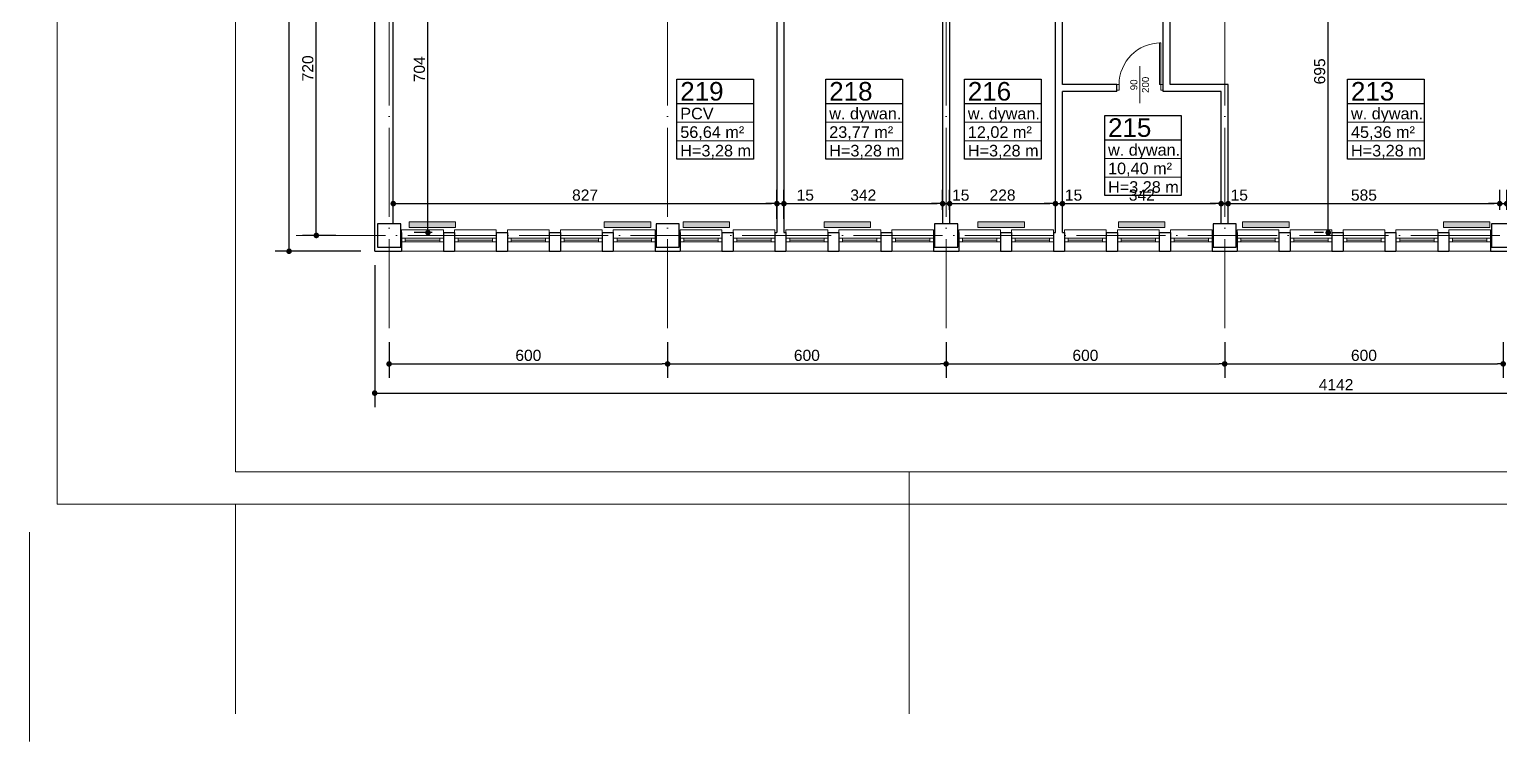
# Model space of a CAD drawing. Header units: millimetres. Extents: x 54 to 8480, y -22812 to 17434.
# Drawn here: x 858 to 4025, y -4872 to -3337 of the extents above; entities that cross this region are included whole.
import ezdxf

# ---------------------------------------------------------------- set-up
doc = ezdxf.new("R2010")
doc.units = ezdxf.units.MM
doc.linetypes.add('ACAD_ISO04W100', pattern=[30, 24, -3, 0, -3])
doc.layers.add('grzejniki', color=104, linetype='Continuous')
doc.layers.add('TABELKI PO UWAGACH', color=5, linetype='Continuous')
for name, color, linetype, lineweight in [('osie', 132, 'ACAD_ISO04W100', 0), ('PLATFORMA', 7, 'Continuous', 0), ('STOLARKA', 97, 'Continuous', 0), ('tabelki', 151, 'Continuous', 0), ('wymiary', 150, 'Continuous', 0)]:
    doc.layers.add(name, color=color, linetype=linetype, lineweight=lineweight)
doc.styles.get("Standard").update_dxf_attribs({"font": 'arial.ttf'})
doc.dimstyles.new('ISO-25', dxfattribs={"dimtxt": 24, "dimasz": 12, "dimexe": 30, "dimexo": 30, "dimgap": 6, "dimtad": 1, "dimdec": 0, "dimtxsty": 'Standard', "dimblk": 'DOT', "dimcen": 2.5, "dimadec": 0, "dimazin": 0, "dimtfac": 1, "dimtdec": 0, "dimtmove": 0, "dimatfit": 3, "dimldrblk": 'DOT', "dimfxl": 1, "dimarcsym": 0})

# ---------------------------------------------------------------- blocks, each defined once
blk = doc.blocks.new('A$C13771EA7')
at = {"color": 132, "linetype": 'ACAD_ISO04W100', "lineweight": 0, "ltscale": 8}
for p, q in [((31, -2874), (31, 166)), ((631, -2874), (631, 166)), ((1231, -2874), (1231, 166)), ((1831, -2874), (1831, 166)), ((-169, -2674), (4311, -2674))]:
    blk.add_line(p, q, dxfattribs=at)
blk = doc.blocks.new('A$C4DC22848')
at = {"layer": 'STOLARKA', "lineweight": 0}
for p, q in [((0, 0), (90, 0)), ((8, -24), (82, -24)), ((0, -40), (0, -46)), ((0, -46), (90, -46)), ((90, -46), (90, -40))]:
    blk.add_line(p, q, dxfattribs=at)
for points in [[(0, -20), (90, -20), (90, -28), (0, -28)], [(0, -28), (8, -28), (8, -20), (0, -20)], [(82, -28), (90, -28), (90, -20), (82, -20)]]:
    blk.add_lwpolyline(points, close=True, dxfattribs=at)
blk = doc.blocks.new('_Dot')
at = {"color": 0, "linetype": 'ByBlock', "lineweight": -2}
blk.add_line((-0.5, 0), (-1, 0), dxfattribs=at)
at = {"color": 0, "linetype": 'ByBlock', "lineweight": 0, "const_width": 0.5}
blk.add_lwpolyline([(-0.25, 0, 1), (0.25, 0, 1)], format="xyb", close=True, dxfattribs=at)
blk = doc.blocks.new('*D150')
at = {"layer": 'Defpoints', "color": 0, "linetype": 'Continuous', "lineweight": 0}
for p in [(1475.9, -3061.3), (1547.6, -3061.3), (1547.6, -3781.3)]:
    blk.add_point(p, dxfattribs=at)
at = {"layer": 'wymiary', "color": 0, "linetype": 'Continuous', "lineweight": -2}
for p, q in [((1517.6, -3061.3), (1445.9, -3061.3)), ((1475.9, -3769.3), (1475.9, -3073.3)), ((1517.6, -3781.3), (1445.9, -3781.3))]:
    blk.add_line(p, q, dxfattribs=at)
at = {"layer": 'wymiary', "color": 0, "linetype": 'Continuous', "lineweight": -2, "xscale": 12, "yscale": 12, "zscale": 12}
for p, rotation in [((1475.9, -3061.3), 90), ((1475.9, -3781.3), 270)]:
    blk.add_blockref('_Dot', p, dxfattribs=dict(at, rotation=rotation))
at = {"layer": 'wymiary', "color": 0, "linetype": 'Continuous', "lineweight": 0, "insert": (1457.6, -3421.3), "char_height": 24, "attachment_point": 5, "rotation": 90}
blk.add_mtext('720', dxfattribs=at)
blk = doc.blocks.new('*D132')
at = {"layer": 'Defpoints', "color": 0, "linetype": 'Continuous', "lineweight": 0}
for p in [(1632.6, -3981.3), (2232.6, -3981.3), (2232.6, -4058.1)]:
    blk.add_point(p, dxfattribs=at)
at = {"layer": 'wymiary', "color": 0, "linetype": 'Continuous', "lineweight": -2}
for p, q in [((1632.6, -4011.3), (1632.6, -4088.1)), ((2232.6, -4011.3), (2232.6, -4088.1)), ((1644.6, -4058.1), (2220.6, -4058.1))]:
    blk.add_line(p, q, dxfattribs=at)
at = {"layer": 'wymiary', "color": 0, "linetype": 'Continuous', "lineweight": -2, "xscale": 12, "yscale": 12, "zscale": 12, "rotation": 180}
blk.add_blockref('_Dot', (1632.6, -4058.1), dxfattribs=at)
at = {"layer": 'wymiary', "color": 0, "linetype": 'Continuous', "lineweight": -2, "xscale": 12, "yscale": 12, "zscale": 12}
blk.add_blockref('_Dot', (2232.6, -4058.1), dxfattribs=at)
at = {"layer": 'wymiary', "color": 0, "linetype": 'Continuous', "lineweight": 0, "insert": (1932.6, -4039.8), "char_height": 24, "attachment_point": 5}
blk.add_mtext('600', dxfattribs=at)
blk = doc.blocks.new('*D133')
at = {"layer": 'Defpoints', "color": 0, "linetype": 'Continuous', "lineweight": 0}
for p in [(2232.6, -3981.3), (2832.6, -3981.3), (2832.6, -4058.1)]:
    blk.add_point(p, dxfattribs=at)
at = {"layer": 'wymiary', "color": 0, "linetype": 'Continuous', "lineweight": -2}
for p, q in [((2232.6, -4011.3), (2232.6, -4088.1)), ((2832.6, -4011.3), (2832.6, -4088.1)), ((2244.6, -4058.1), (2820.6, -4058.1))]:
    blk.add_line(p, q, dxfattribs=at)
at = {"layer": 'wymiary', "color": 0, "linetype": 'Continuous', "lineweight": -2, "xscale": 12, "yscale": 12, "zscale": 12, "rotation": 180}
blk.add_blockref('_Dot', (2232.6, -4058.1), dxfattribs=at)
at = {"layer": 'wymiary', "color": 0, "linetype": 'Continuous', "lineweight": -2, "xscale": 12, "yscale": 12, "zscale": 12}
blk.add_blockref('_Dot', (2832.6, -4058.1), dxfattribs=at)
at = {"layer": 'wymiary', "color": 0, "linetype": 'Continuous', "lineweight": 0, "insert": (2532.6, -4039.8), "char_height": 24, "attachment_point": 5}
blk.add_mtext('600', dxfattribs=at)
blk = doc.blocks.new('*D134')
at = {"layer": 'Defpoints', "color": 0, "linetype": 'Continuous', "lineweight": 0}
for p in [(2832.6, -3981.3), (3432.6, -3981.3), (3432.6, -4058.1)]:
    blk.add_point(p, dxfattribs=at)
at = {"layer": 'wymiary', "color": 0, "linetype": 'Continuous', "lineweight": -2}
for p, q in [((2832.6, -4011.3), (2832.6, -4088.1)), ((3432.6, -4011.3), (3432.6, -4088.1)), ((2844.6, -4058.1), (3420.6, -4058.1))]:
    blk.add_line(p, q, dxfattribs=at)
at = {"layer": 'wymiary', "color": 0, "linetype": 'Continuous', "lineweight": -2, "xscale": 12, "yscale": 12, "zscale": 12, "rotation": 180}
blk.add_blockref('_Dot', (2832.6, -4058.1), dxfattribs=at)
at = {"layer": 'wymiary', "color": 0, "linetype": 'Continuous', "lineweight": -2, "xscale": 12, "yscale": 12, "zscale": 12}
blk.add_blockref('_Dot', (3432.6, -4058.1), dxfattribs=at)
at = {"layer": 'wymiary', "color": 0, "linetype": 'Continuous', "lineweight": 0, "insert": (3132.6, -4039.8), "char_height": 24, "attachment_point": 5}
blk.add_mtext('600', dxfattribs=at)
blk = doc.blocks.new('*D135')
at = {"layer": 'Defpoints', "color": 0, "linetype": 'Continuous', "lineweight": 0}
for p in [(3432.6, -3981.3), (4032.6, -3981.3), (4032.6, -4058.1)]:
    blk.add_point(p, dxfattribs=at)
at = {"layer": 'wymiary', "color": 0, "linetype": 'Continuous', "lineweight": -2}
for p, q in [((3432.6, -4011.3), (3432.6, -4088.1)), ((4032.6, -4011.3), (4032.6, -4088.1)), ((3444.6, -4058.1), (4020.6, -4058.1))]:
    blk.add_line(p, q, dxfattribs=at)
at = {"layer": 'wymiary', "color": 0, "linetype": 'Continuous', "lineweight": -2, "xscale": 12, "yscale": 12, "zscale": 12, "rotation": 180}
blk.add_blockref('_Dot', (3432.6, -4058.1), dxfattribs=at)
at = {"layer": 'wymiary', "color": 0, "linetype": 'Continuous', "lineweight": -2, "xscale": 12, "yscale": 12, "zscale": 12}
blk.add_blockref('_Dot', (4032.6, -4058.1), dxfattribs=at)
at = {"layer": 'wymiary', "color": 0, "linetype": 'Continuous', "lineweight": 0, "insert": (3732.6, -4039.8), "char_height": 24, "attachment_point": 5}
blk.add_mtext('600', dxfattribs=at)
blk = doc.blocks.new('*D139')
at = {"layer": 'Defpoints', "color": 0, "linetype": 'Continuous', "lineweight": 0}
for p in [(1601.6, -3815.3), (5743.6, -3815.3), (5743.6, -4121)]:
    blk.add_point(p, dxfattribs=at)
at = {"layer": 'wymiary', "color": 0, "linetype": 'Continuous', "lineweight": -2}
for p, q in [((1601.6, -3845.3), (1601.6, -4151)), ((5743.6, -3845.3), (5743.6, -4151)), ((1613.6, -4121), (5731.6, -4121))]:
    blk.add_line(p, q, dxfattribs=at)
at = {"layer": 'wymiary', "color": 0, "linetype": 'Continuous', "lineweight": -2, "xscale": 12, "yscale": 12, "zscale": 12, "rotation": 180}
blk.add_blockref('_Dot', (1601.6, -4121), dxfattribs=at)
at = {"layer": 'wymiary', "color": 0, "linetype": 'Continuous', "lineweight": -2, "xscale": 12, "yscale": 12, "zscale": 12}
blk.add_blockref('_Dot', (5743.6, -4121), dxfattribs=at)
at = {"layer": 'wymiary', "color": 0, "linetype": 'Continuous', "lineweight": 0, "insert": (3672.6, -4102.9), "char_height": 24, "attachment_point": 5}
blk.add_mtext('4142', dxfattribs=at)
blk = doc.blocks.new('*D142')
at = {"layer": 'Defpoints', "color": 0, "linetype": 'Continuous', "lineweight": 0}
for p in [(1417.2, -1107.3), (1601.6, -1107.3), (1601.6, -3815.3)]:
    blk.add_point(p, dxfattribs=at)
at = {"layer": 'wymiary', "color": 0, "linetype": 'Continuous', "lineweight": -2}
for p, q in [((1571.6, -1107.3), (1387.2, -1107.3)), ((1417.2, -3803.3), (1417.2, -1119.3)), ((1571.6, -3815.3), (1387.2, -3815.3))]:
    blk.add_line(p, q, dxfattribs=at)
at = {"layer": 'wymiary', "color": 0, "linetype": 'Continuous', "lineweight": -2, "xscale": 12, "yscale": 12, "zscale": 12}
for p, rotation in [((1417.2, -1107.3), 90), ((1417.2, -3815.3), 270)]:
    blk.add_blockref('_Dot', p, dxfattribs=dict(at, rotation=rotation))
at = {"layer": 'wymiary', "color": 0, "linetype": 'Continuous', "lineweight": 0, "insert": (1398.9, -2461.3), "char_height": 24, "attachment_point": 5, "rotation": 90}
blk.add_mtext('2708', dxfattribs=at)
blk = doc.blocks.new('*D289')
at = {"layer": 'Defpoints', "color": 0, "linetype": 'Continuous', "lineweight": 0}
for p in [(1716.3, -3071.3), (1755.6, -3071.3), (1755.6, -3775.3)]:
    blk.add_point(p, dxfattribs=at)
at = {"layer": 'wymiary', "color": 0, "linetype": 'Continuous', "lineweight": -2}
for p, q in [((1725.6, -3071.3), (1686.3, -3071.3)), ((1716.3, -3763.3), (1716.3, -3083.3)), ((1725.6, -3775.3), (1686.3, -3775.3))]:
    blk.add_line(p, q, dxfattribs=at)
at = {"layer": 'wymiary', "color": 0, "linetype": 'Continuous', "lineweight": -2, "xscale": 12, "yscale": 12, "zscale": 12}
for p, rotation in [((1716.3, -3071.3), 90), ((1716.3, -3775.3), 270)]:
    blk.add_blockref('_Dot', p, dxfattribs=dict(at, rotation=rotation))
at = {"layer": 'wymiary', "color": 0, "linetype": 'Continuous', "lineweight": 0, "insert": (1698, -3423.3), "char_height": 24, "attachment_point": 5, "rotation": 90}
blk.add_mtext('704', dxfattribs=at)
blk = doc.blocks.new('*D425')
at = {"layer": 'Defpoints', "color": 0, "linetype": 'Continuous', "lineweight": 0}
for p in [(2468.1, -3712.8), (1641.6, -3756.3), (2468.1, -3775.3)]:
    blk.add_point(p, dxfattribs=at)
at = {"layer": 'wymiary', "color": 0, "linetype": 'Continuous', "lineweight": -2}
for p, q in [((1641.6, -3726.3), (1641.6, -3682.8)), ((2468.1, -3745.3), (2468.1, -3682.8)), ((1653.6, -3712.8), (2456.1, -3712.8))]:
    blk.add_line(p, q, dxfattribs=at)
at = {"layer": 'wymiary', "color": 0, "linetype": 'Continuous', "lineweight": -2, "xscale": 12, "yscale": 12, "zscale": 12, "rotation": 180}
blk.add_blockref('_Dot', (1641.6, -3712.8), dxfattribs=at)
at = {"layer": 'wymiary', "color": 0, "linetype": 'Continuous', "lineweight": -2, "xscale": 12, "yscale": 12, "zscale": 12}
blk.add_blockref('_Dot', (2468.1, -3712.8), dxfattribs=at)
at = {"layer": 'wymiary', "color": 0, "linetype": 'Continuous', "lineweight": 0, "insert": (2054.8, -3694.5), "char_height": 24, "attachment_point": 5}
blk.add_mtext('827', dxfattribs=at)
blk = doc.blocks.new('*D443')
at = {"layer": 'Defpoints', "color": 0, "linetype": 'Continuous', "lineweight": 0}
for p in [(2483.1, -3712.8), (2468.1, -3775.2), (2483.1, -3775.3)]:
    blk.add_point(p, dxfattribs=at)
at = {"layer": 'wymiary', "color": 0, "linetype": 'Continuous', "lineweight": -2}
for p, q in [((2468.1, -3745.2), (2468.1, -3682.8)), ((2483.1, -3745.3), (2483.1, -3682.8)), ((2456.1, -3712.8), (2444.1, -3712.8)), ((2468.1, -3712.8), (2483.1, -3712.8)), ((2495.1, -3712.8), (2551.4, -3712.8))]:
    blk.add_line(p, q, dxfattribs=at)
at = {"layer": 'wymiary', "color": 0, "linetype": 'Continuous', "lineweight": -2, "xscale": 12, "yscale": 12, "zscale": 12}
blk.add_blockref('_Dot', (2468.1, -3712.8), dxfattribs=at)
at = {"layer": 'wymiary', "color": 0, "linetype": 'Continuous', "lineweight": -2, "xscale": 12, "yscale": 12, "zscale": 12, "rotation": 180}
blk.add_blockref('_Dot', (2483.1, -3712.8), dxfattribs=at)
at = {"layer": 'wymiary', "color": 0, "linetype": 'Continuous', "lineweight": 0, "insert": (2529.2, -3694.5), "char_height": 24, "attachment_point": 5}
blk.add_mtext('15', dxfattribs=at)
blk = doc.blocks.new('*D444')
at = {"layer": 'Defpoints', "color": 0, "linetype": 'Continuous', "lineweight": 0}
for p in [(2825.1, -3712.8), (2825.1, -3756.3), (2483.1, -3775.3)]:
    blk.add_point(p, dxfattribs=at)
at = {"layer": 'wymiary', "color": 0, "linetype": 'Continuous', "lineweight": -2}
for p, q in [((2483.1, -3745.3), (2483.1, -3682.8)), ((2825.1, -3726.3), (2825.1, -3682.8)), ((2495.1, -3712.8), (2813.1, -3712.8))]:
    blk.add_line(p, q, dxfattribs=at)
at = {"layer": 'wymiary', "color": 0, "linetype": 'Continuous', "lineweight": -2, "xscale": 12, "yscale": 12, "zscale": 12, "rotation": 180}
blk.add_blockref('_Dot', (2483.1, -3712.8), dxfattribs=at)
at = {"layer": 'wymiary', "color": 0, "linetype": 'Continuous', "lineweight": -2, "xscale": 12, "yscale": 12, "zscale": 12}
blk.add_blockref('_Dot', (2825.1, -3712.8), dxfattribs=at)
at = {"layer": 'wymiary', "color": 0, "linetype": 'Continuous', "lineweight": 0, "insert": (2654.1, -3694.5), "char_height": 24, "attachment_point": 5}
blk.add_mtext('342', dxfattribs=at)
blk = doc.blocks.new('*D445')
at = {"layer": 'Defpoints', "color": 0, "linetype": 'Continuous', "lineweight": 0}
for p in [(2840.1, -3712.8), (2825.1, -3756.3), (2840.1, -3756.3)]:
    blk.add_point(p, dxfattribs=at)
at = {"layer": 'wymiary', "color": 0, "linetype": 'Continuous', "lineweight": -2}
for p, q in [((2825.1, -3726.3), (2825.1, -3682.8)), ((2840.1, -3726.3), (2840.1, -3682.8)), ((2813.1, -3712.8), (2801.1, -3712.8)), ((2825.1, -3712.8), (2840.1, -3712.8)), ((2852.1, -3712.8), (2864.1, -3712.8))]:
    blk.add_line(p, q, dxfattribs=at)
at = {"layer": 'wymiary', "color": 0, "linetype": 'Continuous', "lineweight": -2, "xscale": 12, "yscale": 12, "zscale": 12}
blk.add_blockref('_Dot', (2825.1, -3712.8), dxfattribs=at)
at = {"layer": 'wymiary', "color": 0, "linetype": 'Continuous', "lineweight": -2, "xscale": 12, "yscale": 12, "zscale": 12, "rotation": 180}
blk.add_blockref('_Dot', (2840.1, -3712.8), dxfattribs=at)
at = {"layer": 'wymiary', "color": 0, "linetype": 'Continuous', "lineweight": 0, "insert": (2864.1, -3694.5), "char_height": 24, "attachment_point": 5}
blk.add_mtext('15', dxfattribs=at)
blk = doc.blocks.new('*D446')
at = {"layer": 'Defpoints', "color": 0, "linetype": 'Continuous', "lineweight": 0}
for p in [(3068.1, -3712.8), (2840.1, -3756.3), (3068.1, -3775.3)]:
    blk.add_point(p, dxfattribs=at)
at = {"layer": 'wymiary', "color": 0, "linetype": 'Continuous', "lineweight": -2}
for p, q in [((2840.1, -3726.3), (2840.1, -3682.8)), ((3068.1, -3745.3), (3068.1, -3682.8)), ((2852.1, -3712.8), (3056.1, -3712.8))]:
    blk.add_line(p, q, dxfattribs=at)
at = {"layer": 'wymiary', "color": 0, "linetype": 'Continuous', "lineweight": -2, "xscale": 12, "yscale": 12, "zscale": 12, "rotation": 180}
blk.add_blockref('_Dot', (2840.1, -3712.8), dxfattribs=at)
at = {"layer": 'wymiary', "color": 0, "linetype": 'Continuous', "lineweight": -2, "xscale": 12, "yscale": 12, "zscale": 12}
blk.add_blockref('_Dot', (3068.1, -3712.8), dxfattribs=at)
at = {"layer": 'wymiary', "color": 0, "linetype": 'Continuous', "lineweight": 0, "insert": (2954.1, -3694.5), "char_height": 24, "attachment_point": 5}
blk.add_mtext('228', dxfattribs=at)
blk = doc.blocks.new('*D447')
at = {"layer": 'Defpoints', "color": 0, "linetype": 'Continuous', "lineweight": 0}
for p in [(3083.1, -3712.8), (3068.1, -3775.3), (3083.1, -3775.3)]:
    blk.add_point(p, dxfattribs=at)
at = {"layer": 'wymiary', "color": 0, "linetype": 'Continuous', "lineweight": -2}
for p, q in [((3068.1, -3745.3), (3068.1, -3682.8)), ((3083.1, -3745.3), (3083.1, -3682.8)), ((3056.1, -3712.8), (3044.1, -3712.8)), ((3068.1, -3712.8), (3083.1, -3712.8)), ((3095.1, -3712.8), (3107.1, -3712.8))]:
    blk.add_line(p, q, dxfattribs=at)
at = {"layer": 'wymiary', "color": 0, "linetype": 'Continuous', "lineweight": -2, "xscale": 12, "yscale": 12, "zscale": 12}
blk.add_blockref('_Dot', (3068.1, -3712.8), dxfattribs=at)
at = {"layer": 'wymiary', "color": 0, "linetype": 'Continuous', "lineweight": -2, "xscale": 12, "yscale": 12, "zscale": 12, "rotation": 180}
blk.add_blockref('_Dot', (3083.1, -3712.8), dxfattribs=at)
at = {"layer": 'wymiary', "color": 0, "linetype": 'Continuous', "lineweight": 0, "insert": (3107.1, -3694.5), "char_height": 24, "attachment_point": 5}
blk.add_mtext('15', dxfattribs=at)
blk = doc.blocks.new('*D448')
at = {"layer": 'Defpoints', "color": 0, "linetype": 'Continuous', "lineweight": 0}
for p in [(3425.1, -3712.8), (3425.1, -3756.3), (3083.1, -3775.3)]:
    blk.add_point(p, dxfattribs=at)
at = {"layer": 'wymiary', "color": 0, "linetype": 'Continuous', "lineweight": -2}
for p, q in [((3083.1, -3745.3), (3083.1, -3682.8)), ((3425.1, -3726.3), (3425.1, -3682.8)), ((3095.1, -3712.8), (3413.1, -3712.8))]:
    blk.add_line(p, q, dxfattribs=at)
at = {"layer": 'wymiary', "color": 0, "linetype": 'Continuous', "lineweight": -2, "xscale": 12, "yscale": 12, "zscale": 12, "rotation": 180}
blk.add_blockref('_Dot', (3083.1, -3712.8), dxfattribs=at)
at = {"layer": 'wymiary', "color": 0, "linetype": 'Continuous', "lineweight": -2, "xscale": 12, "yscale": 12, "zscale": 12}
blk.add_blockref('_Dot', (3425.1, -3712.8), dxfattribs=at)
at = {"layer": 'wymiary', "color": 0, "linetype": 'Continuous', "lineweight": 0, "insert": (3254.1, -3694.5), "char_height": 24, "attachment_point": 5}
blk.add_mtext('342', dxfattribs=at)
blk = doc.blocks.new('*D449')
at = {"layer": 'Defpoints', "color": 0, "linetype": 'Continuous', "lineweight": 0}
for p in [(3440.1, -3712.8), (3425.1, -3756.3), (3440.1, -3756.3)]:
    blk.add_point(p, dxfattribs=at)
at = {"layer": 'wymiary', "color": 0, "linetype": 'Continuous', "lineweight": -2}
for p, q in [((3425.1, -3726.3), (3425.1, -3682.8)), ((3440.1, -3726.3), (3440.1, -3682.8)), ((3413.1, -3712.8), (3401.1, -3712.8)), ((3425.1, -3712.8), (3440.1, -3712.8)), ((3452.1, -3712.8), (3464.1, -3712.8))]:
    blk.add_line(p, q, dxfattribs=at)
at = {"layer": 'wymiary', "color": 0, "linetype": 'Continuous', "lineweight": -2, "xscale": 12, "yscale": 12, "zscale": 12}
blk.add_blockref('_Dot', (3425.1, -3712.8), dxfattribs=at)
at = {"layer": 'wymiary', "color": 0, "linetype": 'Continuous', "lineweight": -2, "xscale": 12, "yscale": 12, "zscale": 12, "rotation": 180}
blk.add_blockref('_Dot', (3440.1, -3712.8), dxfattribs=at)
at = {"layer": 'wymiary', "color": 0, "linetype": 'Continuous', "lineweight": 0, "insert": (3464.1, -3694.5), "char_height": 24, "attachment_point": 5}
blk.add_mtext('15', dxfattribs=at)
blk = doc.blocks.new('*D450')
at = {"layer": 'Defpoints', "color": 0, "linetype": 'Continuous', "lineweight": 0}
for p in [(4025.1, -3712.8), (3440.1, -3756.3), (4025.1, -3756.3)]:
    blk.add_point(p, dxfattribs=at)
at = {"layer": 'wymiary', "color": 0, "linetype": 'Continuous', "lineweight": -2}
for p, q in [((3440.1, -3726.3), (3440.1, -3682.8)), ((4025.1, -3726.3), (4025.1, -3682.8)), ((3452.1, -3712.8), (4013.1, -3712.8))]:
    blk.add_line(p, q, dxfattribs=at)
at = {"layer": 'wymiary', "color": 0, "linetype": 'Continuous', "lineweight": -2, "xscale": 12, "yscale": 12, "zscale": 12, "rotation": 180}
blk.add_blockref('_Dot', (3440.1, -3712.8), dxfattribs=at)
at = {"layer": 'wymiary', "color": 0, "linetype": 'Continuous', "lineweight": -2, "xscale": 12, "yscale": 12, "zscale": 12}
blk.add_blockref('_Dot', (4025.1, -3712.8), dxfattribs=at)
at = {"layer": 'wymiary', "color": 0, "linetype": 'Continuous', "lineweight": 0, "insert": (3732.6, -3694.5), "char_height": 24, "attachment_point": 5}
blk.add_mtext('585', dxfattribs=at)
blk = doc.blocks.new('*D451')
at = {"layer": 'Defpoints', "color": 0, "linetype": 'Continuous', "lineweight": 0}
for p in [(4040.1, -3712.8), (4025.1, -3756.3), (4040.1, -3756.3)]:
    blk.add_point(p, dxfattribs=at)
at = {"layer": 'wymiary', "color": 0, "linetype": 'Continuous', "lineweight": -2}
for p, q in [((4025.1, -3726.3), (4025.1, -3682.8)), ((4040.1, -3726.3), (4040.1, -3682.8)), ((4013.1, -3712.8), (4001.1, -3712.8)), ((4025.1, -3712.8), (4040.1, -3712.8)), ((4052.1, -3712.8), (4064.1, -3712.8))]:
    blk.add_line(p, q, dxfattribs=at)
at = {"layer": 'wymiary', "color": 0, "linetype": 'Continuous', "lineweight": -2, "xscale": 12, "yscale": 12, "zscale": 12}
blk.add_blockref('_Dot', (4025.1, -3712.8), dxfattribs=at)
at = {"layer": 'wymiary', "color": 0, "linetype": 'Continuous', "lineweight": -2, "xscale": 12, "yscale": 12, "zscale": 12, "rotation": 180}
blk.add_blockref('_Dot', (4040.1, -3712.8), dxfattribs=at)
at = {"layer": 'wymiary', "color": 0, "linetype": 'Continuous', "lineweight": 0, "insert": (4064.1, -3694.5), "char_height": 24, "attachment_point": 5}
blk.add_mtext('15', dxfattribs=at)
blk = doc.blocks.new('*D517')
at = {"layer": 'Defpoints', "color": 0, "linetype": 'Continuous', "lineweight": 0}
for p in [(3655.6, -3080.3), (3675.6, -3080.3), (3675.6, -3775.3)]:
    blk.add_point(p, dxfattribs=at)
at = {"layer": 'wymiary', "color": 0, "linetype": 'Continuous', "lineweight": -2}
for p, q in [((3645.6, -3080.3), (3625.6, -3080.3)), ((3655.6, -3763.3), (3655.6, -3092.3)), ((3645.6, -3775.3), (3625.6, -3775.3))]:
    blk.add_line(p, q, dxfattribs=at)
at = {"layer": 'wymiary', "color": 0, "linetype": 'Continuous', "lineweight": -2, "xscale": 12, "yscale": 12, "zscale": 12}
for p, rotation in [((3655.6, -3080.3), 90), ((3655.6, -3775.3), 270)]:
    blk.add_blockref('_Dot', p, dxfattribs=dict(at, rotation=rotation))
at = {"layer": 'wymiary', "color": 0, "linetype": 'Continuous', "lineweight": 0, "insert": (3637.3, -3427.8), "char_height": 24, "attachment_point": 5, "rotation": 90}
blk.add_mtext('695', dxfattribs=at)
blk = doc.blocks.new('A$C508466D2')
at = {"layer": 'grzejniki', "linetype": 'Continuous', "lineweight": 0}
blk.add_hatch(color=256, dxfattribs=at).paths.add_polyline_path([(-50, -12), (50, -12), (50, 0), (-50, 0)])
blk.add_lwpolyline([(-50, -12), (50, -12), (50, 0), (-50, 0)], close=True, dxfattribs=at)

msp = doc.modelspace()

# ---------------------------------------------------------------- linework, layer by layer
at = {"lineweight": 30}
for p, q in [((1641.6, -3756.3), (1641.6, -3086.3)), ((2468.1, -3080.3), (2468.1, -3775.3)), ((2483.1, -3080.3), (2483.1, -3775.3)), ((1601.6, -3815.3), (1601.6, -3104.3)), ((3083.1, -3456.3), (3083.1, -3180.3)), ((2825.1, -3214.3), (2825.1, -3756.3)), ((2840.1, -3248.3), (2840.1, -3756.3)), ((3068.1, -3775.3), (3068.1, -3248.3)), ((3083.1, -3775.3), (3083.1, -3471.3)), ((3425.1, -3756.3), (3425.1, -3471.3)), ((3440.1, -3756.3), (3440.1, -3456.3)), ((1659.6, -3775.3), (1657.6, -3775.3)), ((1659.6, -3775.3), (1659.6, -3815.3)), ((1749.6, -3775.3), (1749.6, -3815.3)), ((1749.6, -3775.3), (1773.6, -3775.3)), ((1773.6, -3775.3), (1773.6, -3815.3)), ((1863.6, -3775.3), (1887.6, -3775.3)), ((1863.6, -3775.3), (1863.6, -3815.3)), ((1887.6, -3775.3), (1887.6, -3815.3)), ((1977.6, -3775.3), (2001.6, -3775.3)), ((1977.6, -3775.3), (1977.6, -3815.3)), ((2001.6, -3775.3), (2001.6, -3815.3)), ((2091.6, -3775.3), (2115.6, -3775.3)), ((2091.6, -3775.3), (2091.6, -3815.3)), ((2115.6, -3775.3), (2115.6, -3815.3)), ((2205.6, -3775.3), (2205.6, -3815.3)), ((2205.6, -3775.3), (2207.6, -3775.3)), ((2259.6, -3775.3), (2257.6, -3775.3)), ((2259.6, -3775.3), (2259.6, -3815.3)), ((2349.6, -3775.3), (2349.6, -3815.3)), ((2349.6, -3775.3), (2373.6, -3775.3)), ((2373.6, -3775.3), (2373.6, -3815.3)), ((2463.6, -3775.3), (2468.1, -3775.3)), ((2463.6, -3775.3), (2463.6, -3815.3)), ((2483.1, -3775.3), (2487.6, -3775.3)), ((2487.6, -3775.3), (2487.6, -3815.3)), ((2577.6, -3775.3), (2601.6, -3775.3)), ((2577.6, -3775.3), (2577.6, -3815.3)), ((2601.6, -3775.3), (2601.6, -3815.3)), ((2691.6, -3775.3), (2715.6, -3775.3)), ((2691.6, -3775.3), (2691.6, -3815.3)), ((2715.6, -3775.3), (2715.6, -3815.3)), ((2805.6, -3775.3), (2805.6, -3815.3)), ((2805.6, -3775.3), (2807.6, -3775.3)), ((2859.6, -3775.3), (2857.6, -3775.3)), ((2859.6, -3775.3), (2859.6, -3815.3)), ((2949.6, -3775.3), (2949.6, -3815.3)), ((2949.6, -3775.3), (2973.6, -3775.3)), ((2973.6, -3775.3), (2973.6, -3815.3)), ((3063.6, -3775.3), (3068.1, -3775.3)), ((3063.6, -3775.3), (3063.6, -3815.3)), ((3083.1, -3775.3), (3087.6, -3775.3)), ((3087.6, -3775.3), (3087.6, -3815.3)), ((3177.6, -3775.3), (3201.6, -3775.3)), ((3177.6, -3775.3), (3177.6, -3815.3)), ((3201.6, -3775.3), (3201.6, -3815.3)), ((3291.6, -3775.3), (3315.6, -3775.3)), ((3291.6, -3775.3), (3291.6, -3815.3)), ((3315.6, -3775.3), (3315.6, -3815.3)), ((3405.6, -3775.3), (3405.6, -3815.3)), ((3405.6, -3775.3), (3407.6, -3775.3)), ((3459.6, -3775.3), (3457.6, -3775.3)), ((3459.6, -3775.3), (3459.6, -3815.3)), ((3549.6, -3775.3), (3549.6, -3815.3)), ((3549.6, -3775.3), (3573.6, -3775.3)), ((3573.6, -3775.3), (3573.6, -3815.3)), ((3663.6, -3775.3), (3687.6, -3775.3)), ((3663.6, -3775.3), (3663.6, -3815.3)), ((3687.6, -3775.3), (3687.6, -3815.3)), ((3777.6, -3775.3), (3801.6, -3775.3)), ((3777.6, -3775.3), (3777.6, -3815.3)), ((3801.6, -3775.3), (3801.6, -3815.3)), ((3891.6, -3775.3), (3915.6, -3775.3)), ((3891.6, -3775.3), (3891.6, -3815.3)), ((3915.6, -3775.3), (3915.6, -3815.3)), ((4005.6, -3775.3), (4005.6, -3815.3)), ((4005.6, -3775.3), (4007.6, -3775.3)), ((1601.6, -3815.3), (1659.6, -3815.3)), ((1749.6, -3815.3), (1773.6, -3815.3)), ((1863.6, -3815.3), (1887.6, -3815.3)), ((1977.6, -3815.3), (2001.6, -3815.3)), ((2091.6, -3815.3), (2115.6, -3815.3)), ((2205.6, -3815.3), (2259.6, -3815.3)), ((2349.6, -3815.3), (2373.6, -3815.3)), ((2463.6, -3815.3), (2487.6, -3815.3)), ((2577.6, -3815.3), (2601.6, -3815.3)), ((2691.6, -3815.3), (2715.6, -3815.3)), ((2805.6, -3815.3), (2859.6, -3815.3)), ((2949.6, -3815.3), (2973.6, -3815.3)), ((3063.6, -3815.3), (3087.6, -3815.3)), ((3177.6, -3815.3), (3201.6, -3815.3)), ((3291.6, -3815.3), (3315.6, -3815.3)), ((3405.6, -3815.3), (3459.6, -3815.3)), ((3549.6, -3815.3), (3573.6, -3815.3)), ((3663.6, -3815.3), (3687.6, -3815.3)), ((3777.6, -3815.3), (3801.6, -3815.3)), ((3891.6, -3815.3), (3915.6, -3815.3)), ((4005.6, -3815.3), (4059.6, -3815.3))]:
    msp.add_line(p, q, dxfattribs=at)
at = {"color": 7, "lineweight": 30}
for p, q in [((3300.1, -3471.3), (3300.1, -3080.3)), ((3315.1, -3456.3), (3315.1, -3080.3)), ((3200.1, -3456.3), (3083.1, -3456.3)), ((3200.1, -3471.3), (3083.1, -3471.3)), ((3200.1, -3471.3), (3200.1, -3456.3)), ((3425.1, -3471.3), (3300.1, -3471.3)), ((3440.1, -3456.3), (3315.1, -3456.3))]:
    msp.add_line(p, q, dxfattribs=at)
at = {"lineweight": 30}
for points in [[(1607.6, -3806.3), (1657.6, -3806.3), (1657.6, -3756.3), (1607.6, -3756.3)], [(2207.6, -3806.3), (2257.6, -3806.3), (2257.6, -3756.3), (2207.6, -3756.3)], [(2807.6, -3806.3), (2857.6, -3806.3), (2857.6, -3756.3), (2807.6, -3756.3)], [(3407.6, -3806.3), (3457.6, -3806.3), (3457.6, -3756.3), (3407.6, -3756.3)], [(4007.6, -3806.3), (4057.6, -3806.3), (4057.6, -3756.3), (4007.6, -3756.3)]]:
    msp.add_lwpolyline(points, close=True, dxfattribs=at)
at = {"layer": 'PLATFORMA', "color": 7, "lineweight": 0}
for p, q in [((2752.8, -4290.5), (2752.8, -4811.9)), ((1301.6, -4360.5), (1301.6, -4811.9)), ((857.8, -4420.5), (857.8, -4871.9))]:
    msp.add_line(p, q, dxfattribs=at)
for points in [[(917.8, -4360.5), (7011.6, -4360.5), (7011.6, -625.5), (917.8, -625.5)], [(1301.6, -4290.5), (6941.6, -4290.5), (6941.6, -695.5), (1301.6, -695.5)]]:
    msp.add_lwpolyline(points, close=True, dxfattribs=at)
at = {"layer": 'STOLARKA', "lineweight": 0}
msp.add_line((3250.1, -3496.3), (3250.1, -3416.3), dxfattribs=at)
for points in [[(3295.1, -3456.3), (3292.1, -3456.3), (3292.1, -3366.3), (3295.1, -3366.3)], [(3205.1, -3468.3), (3200.1, -3468.3), (3200.1, -3456.3), (3205.1, -3456.3)], [(3300.1, -3468.3), (3295.1, -3468.3), (3295.1, -3456.3), (3300.1, -3456.3)]]:
    msp.add_lwpolyline(points, close=True, dxfattribs=at)
msp.add_arc((3295.1, -3456.3), 90, 90, 180, dxfattribs=at)
at = {"layer": 'TABELKI PO UWAGACH', "color": 30, "linetype": 'Continuous', "lineweight": 30}
for p, q in [((2252.7, -3497.2), (2417.6, -3497.2)), ((2573.5, -3497.2), (2738.4, -3497.2)), ((2872.2, -3497.2), (3037.1, -3497.2)), ((3697.5, -3497.2), (3862.4, -3497.2)), ((3174.2, -3575.4), (3339, -3575.4))]:
    msp.add_line(p, q, dxfattribs=at)
at = {"layer": 'TABELKI PO UWAGACH', "color": 30, "linetype": 'Continuous', "lineweight": 0}
for p, q in [((2252.7, -3537.2), (2417.6, -3537.2)), ((2573.5, -3537.2), (2738.4, -3537.2)), ((2872.2, -3537.2), (3037.1, -3537.2)), ((3697.5, -3537.2), (3862.4, -3537.2)), ((2252.7, -3577.2), (2417.6, -3577.2)), ((2573.5, -3577.2), (2738.4, -3577.2)), ((2872.2, -3577.2), (3037.1, -3577.2)), ((3697.5, -3577.2), (3862.4, -3577.2)), ((3174.2, -3615.4), (3339, -3615.4)), ((3174.2, -3655.4), (3339, -3655.4))]:
    msp.add_line(p, q, dxfattribs=at)
at = {"layer": 'TABELKI PO UWAGACH', "color": 30, "linetype": 'Continuous', "lineweight": 30}
for points in [[(2252.7, -3444.8), (2417.6, -3444.8), (2417.6, -3617.2), (2252.7, -3617.2)], [(2573.5, -3444.8), (2738.4, -3444.8), (2738.4, -3617.2), (2573.5, -3617.2)], [(2872.2, -3444.8), (3037.1, -3444.8), (3037.1, -3617.2), (2872.2, -3617.2)], [(3697.5, -3444.8), (3862.4, -3444.8), (3862.4, -3617.2), (3697.5, -3617.2)], [(3174.2, -3523.1), (3339, -3523.1), (3339, -3695.4), (3174.2, -3695.4)]]:
    msp.add_lwpolyline(points, close=True, dxfattribs=at)

# ---------------------------------------------------------------- block references
at = {"layer": 'grzejniki', "linetype": 'Continuous', "lineweight": 0}
for p in [(1726, -3752.3), (2146.3, -3752.3), (2316.1, -3752.3), (2619.8, -3752.3), (2951.1, -3752.3), (3254, -3752.3), (3521.3, -3752.3), (3953.9, -3752.3)]:
    msp.add_blockref('A$C508466D2', p, dxfattribs=at)
at = {"layer": 'osie', "lineweight": 30}
msp.add_blockref('A$C13771EA7', (1601.6, -1107.3), dxfattribs=at)
at = {"layer": 'STOLARKA', "lineweight": 30, "xscale": -1, "rotation": 180}
for p in [(1659.6, -3815.3), (1773.6, -3815.3), (1887.6, -3815.3), (2001.6, -3815.3), (2115.6, -3815.3), (2259.6, -3815.3), (2373.6, -3815.3), (2487.6, -3815.3), (2601.6, -3815.3), (2715.6, -3815.3), (2859.6, -3815.3), (2973.6, -3815.3), (3087.6, -3815.3), (3201.6, -3815.3), (3315.6, -3815.3), (3459.6, -3815.3), (3573.6, -3815.3), (3687.6, -3815.3), (3801.6, -3815.3), (3915.6, -3815.3)]:
    msp.add_blockref('A$C4DC22848', p, dxfattribs=at)

# ---------------------------------------------------------------- texts
at = {"layer": 'STOLARKA', "lineweight": 0, "insert": (3269.7, -3494), "char_height": 15, "width": 74.399, "attachment_point": 7, "rotation": 90}
msp.add_mtext('\\pxqc;90\\P200', dxfattribs=at)
at = {"layer": 'tabelki', "color": 5, "linetype": 'Continuous', "lineweight": 0, "attachment_point": 1}
for s, insert, char_height, width in [('\\pxql;219', (2259.9, -3450.7), 40, 47.056), ('\\pxql;218', (2580.8, -3450.7), 40, 47.056), ('\\pxql;216', (2879.4, -3450.7), 40, 47.056), ('\\pxql;213', (3704.7, -3450.7), 40, 47.056), ('\\pxql;PCV', (2259.9, -3506.1), 25, 194.396), ('\\pxql;w. dywan.', (2580.8, -3506.1), 25, 194.396), ('\\pxql;w. dywan.', (2879.4, -3506.1), 25, 194.396), ('\\pxql;w. dywan.', (3704.7, -3506.1), 25, 194.396), ('\\pxql;56,64 m²', (2259.9, -3546.1), 25, 160.906), ('\\pxql;23,77 m²', (2580.8, -3546.1), 25, 160.906), ('\\pxql;12,02 m²', (2879.4, -3546.1), 25, 160.906), ('\\pxql;215', (3181.4, -3528.9), 40, 47.056), ('\\pxql;45,36 m²', (3704.7, -3546.1), 25, 160.906), ('\\pxql;H=3,28 m', (2259.9, -3586.1), 25, 182.523), ('\\pxql;H=3,28 m', (2580.8, -3586.1), 25, 182.523), ('\\pxql;H=3,28 m', (2879.4, -3586.1), 25, 182.523), ('\\pxql;w. dywan.', (3181.4, -3584.4), 25, 194.396), ('\\pxql;H=3,28 m', (3704.7, -3586.1), 25, 182.523), ('\\pxql;10,40 m²', (3181.4, -3624.4), 25, 160.906), ('\\pxql;H=3,28 m', (3181.4, -3664.4), 25, 182.523)]:
    msp.add_mtext(s, dxfattribs=dict(at, insert=insert, char_height=char_height, width=width))

# ---------------------------------------------------------------- dimensions: what is measured, and where the dimension line sits
at = {"layer": 'wymiary', "linetype": 'Continuous', "lineweight": 0}
for base, p1, p2, picture, middle in [((1417.2, -1107.3), (1601.6, -3815.3), (1601.6, -1107.3), '*D142', (1398.9, -2461.3)), ((1475.9, -3061.3), (1547.6, -3781.3), (1547.6, -3061.3), '*D150', (1457.6, -3421.3)), ((1716.3, -3071.3), (1755.6, -3775.3), (1755.6, -3071.3), '*D289', (1698, -3423.3)), ((3655.6, -3080.3), (3675.6, -3775.3), (3675.6, -3080.3), '*D517', (3637.3, -3427.8))]:
    dim = msp.add_linear_dim(base=base, p1=p1, p2=p2, angle=90, dimstyle='ISO-25', dxfattribs=at)
    dim.commit()
    dim.dimension.update_dxf_attribs({"geometry": picture, "text_midpoint": middle})
for base, p1, p2, picture, middle in [((2468.0896651, -3712.7853947), (1641.5896651, -3756.2781943), (2468.0896651, -3775.2781943), '*D425', (2054.8396651, -3694.531643)), ((2483.1, -3712.8), (2468.1, -3775.2), (2483.1, -3775.3), '*D443', (2529.2, -3694.5)), ((5743.6, -4121), (1601.6, -3815.3), (5743.6, -3815.3), '*D139', (3672.6, -4102.9)), ((2232.6, -4058.1), (1632.6, -3981.3), (2232.6, -3981.3), '*D132', (1932.6, -4039.8))]:
    dim = msp.add_linear_dim(base=base, p1=p1, p2=p2, dimstyle='ISO-25', dxfattribs=at)
    dim.commit()
    dim.dimension.update_dxf_attribs({"geometry": picture, "text_midpoint": middle})
for base, p1, p2, picture, middle in [((2825.1, -3712.8), (2483.1, -3775.3), (2825.1, -3756.3), '*D444', (2654.1, -3694.5)), ((3068.1, -3712.8), (2840.1, -3756.3), (3068.1, -3775.3), '*D446', (2954.1, -3694.5)), ((3425.1, -3712.8), (3083.1, -3775.3), (3425.1, -3756.3), '*D448', (3254.1, -3694.5)), ((4025.1, -3712.8), (3440.1, -3756.3), (4025.1, -3756.3), '*D450', (3732.6, -3694.5)), ((2832.6, -4058.1), (2232.6, -3981.3), (2832.6, -3981.3), '*D133', (2532.6, -4039.8)), ((3432.6, -4058.1), (2832.6, -3981.3), (3432.6, -3981.3), '*D134', (3132.6, -4039.8)), ((4032.6, -4058.1), (3432.6, -3981.3), (4032.6, -3981.3), '*D135', (3732.6, -4039.8))]:
    dim = msp.add_linear_dim(base=base, p1=p1, p2=p2, dimstyle='ISO-25', override={"dimtmove": 1}, dxfattribs=at)
    dim.commit()
    dim.dimension.update_dxf_attribs({"geometry": picture, "text_midpoint": middle})
for base, p1, p2, picture, middle in [((2840.1, -3712.8), (2825.1, -3756.3), (2840.1, -3756.3), '*D445', (2864.1, -3712.8)), ((3083.1, -3712.8), (3068.1, -3775.3), (3083.1, -3775.3), '*D447', (3107.1, -3712.8)), ((3440.1, -3712.8), (3425.1, -3756.3), (3440.1, -3756.3), '*D449', (3464.1, -3712.8)), ((4040.1, -3712.8), (4025.1, -3756.3), (4040.1, -3756.3), '*D451', (4064.1, -3712.8))]:
    dim = msp.add_linear_dim(base=base, p1=p1, p2=p2, dimstyle='ISO-25', override={"dimtmove": 1}, dxfattribs=at)
    dim.commit()
    dim.dimension.update_dxf_attribs({"geometry": picture, "text_midpoint": middle, "dimtype": 160})

doc.saveas('drawing.dxf')
